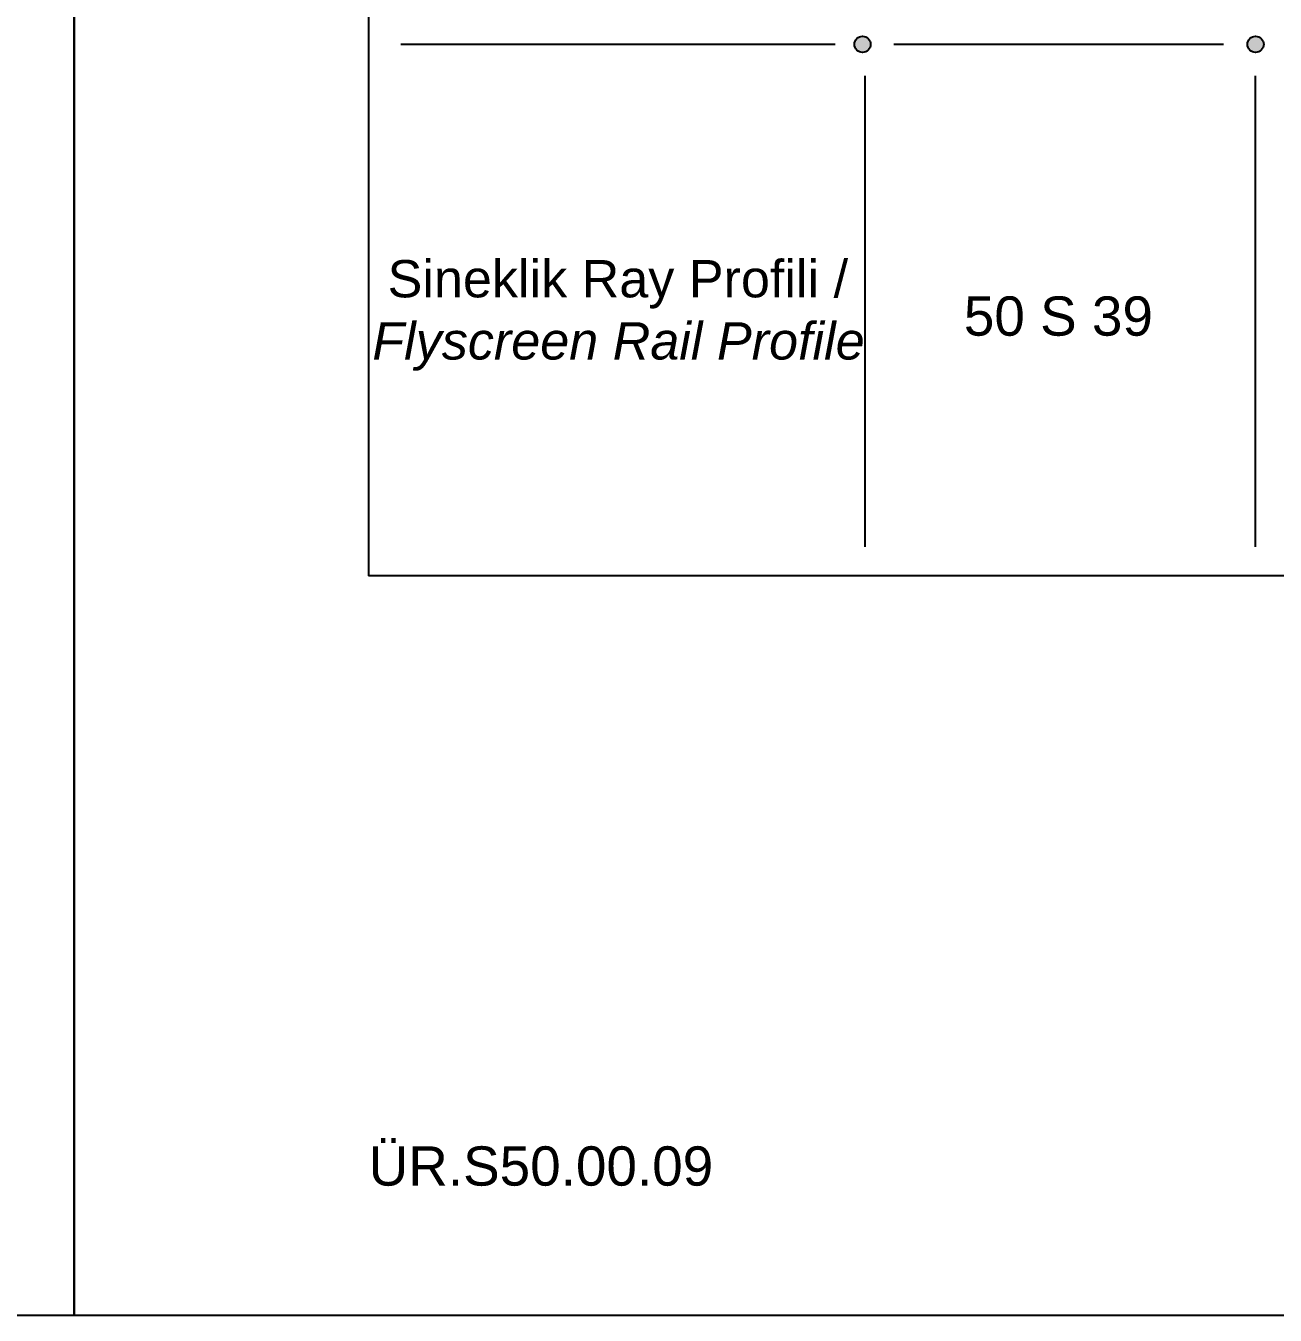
# Model space of a CAD drawing. Header units: millimetres. Extents: x 221 to 2771, y 196 to 840.
# Drawn here: x 668.9 to 732.5, y 542.6 to 608.3 of the extents above; entities that cross this region are included whole.
import ezdxf

# ---------------------------------------------------------------- set-up
doc = ezdxf.new("R2010")
doc.units = ezdxf.units.MM
doc.layers.add('1', color=7, linetype='Continuous')
doc.layers.add('antet_k', color=7, linetype='Continuous')
doc.styles.get("Standard").update_dxf_attribs({"font": 'arial.ttf'})

# ---------------------------------------------------------------- blocks, each defined once
blk = doc.blocks.new('Rev.No.1A')
at = {"insert": (-570.0163140433156, 4668.215918268383), "char_height": 2, "width": 54.44785530962508, "attachment_point": 1}
blk.add_mtext('{\\C7;ÜR.S50.00.09}', dxfattribs=at)
blk = doc.blocks.new('S1.A')
at = {"color": 252}
blk.add_lwpolyline([(2269.171998090239, -494.1260715123585), (2269.171998090239, -791.1260689655101), (2479.168113752698, -791.1260689655101), (2479.168113752698, -494.1260715123585)], close=True, dxfattribs=at)
blk.add_blockref('Rev.No.1A', (2854.184427796014, -5450.741126329312))
blk = doc.blocks.new('S50_SYF1')
at = {"layer": 'antet_k', "color": 0}
blk.add_blockref('S1.A', (-1500.921905097648, 2845.514287860263), dxfattribs=at)
blk = doc.blocks.new('YUVARLAK')
at = {"ltscale": 10, "true_color": 0xfed100}
blk.add_hatch(color=40, dxfattribs=at).paths.add_polyline_path([(383.2225274211363, 243.0043160470891, 1), (384.2537774211363, 243.0043160470891, 1)])
at = {"color": 40, "ltscale": 10, "true_color": 0xfed100}
blk.add_circle((383.7381524211363, 243.0043160470891), 0.515625, dxfattribs=at)

msp = doc.modelspace()

# ---------------------------------------------------------------- linework, layer by layer
msp.add_line((802.0426381833703, 580.2807144847502), (686.3116843636863, 580.2807144847502))
at = {"layer": '1', "color": 7}
for p, q in [((686.3116843636881, 801.953264123747), (686.311684363686, 580.2807144847502)), ((687.9513331467414, 607.3561236809728), (710.0716272368579, 607.3561236809728)), ((713.0518483344048, 607.3561236809728), (729.8518483344051, 607.3561236809728)), ((711.5803401421372, 605.7561236809729), (711.5803401421372, 581.7561236809729)), ((731.4664754011036, 605.7561236809729), (731.4664754011036, 581.7561236809729))]:
    msp.add_line(p, q, dxfattribs=at)

# ---------------------------------------------------------------- block references
for p in [(-306.9306399538231, -1511.773133515619), (-96.9345242913642, -1511.773133515619)]:
    msp.add_blockref('S50_SYF1', p)
at = {"layer": '1', "color": 7, "xscale": 0.8, "yscale": 0.8, "zscale": 0.8}
for p in [(404.4745719363381, 412.9526708433), (424.4891990030379, 412.9526708433)]:
    msp.add_blockref('YUVARLAK', p, dxfattribs=at)

# ---------------------------------------------------------------- texts
at = {"color": 7, "insert": (716.6231444927844, 594.5138741148298), "char_height": 2, "width": 18.416684813134, "attachment_point": 1}
msp.add_mtext('{50 S 39}', dxfattribs=at)
at = {"layer": '1', "color": 7, "insert": (686.3116843636881, 596.3662675187588), "char_height": 1.9, "width": 25.2686557784491, "attachment_point": 1}
msp.add_mtext('\\pi0.96734;Sineklik Ray Profili /{\\fArial|b0|i1|c162|p34; \\P\\pi0.18907;Flyscreen Rail Profile}', dxfattribs=at)

doc.saveas('drawing.dxf')
